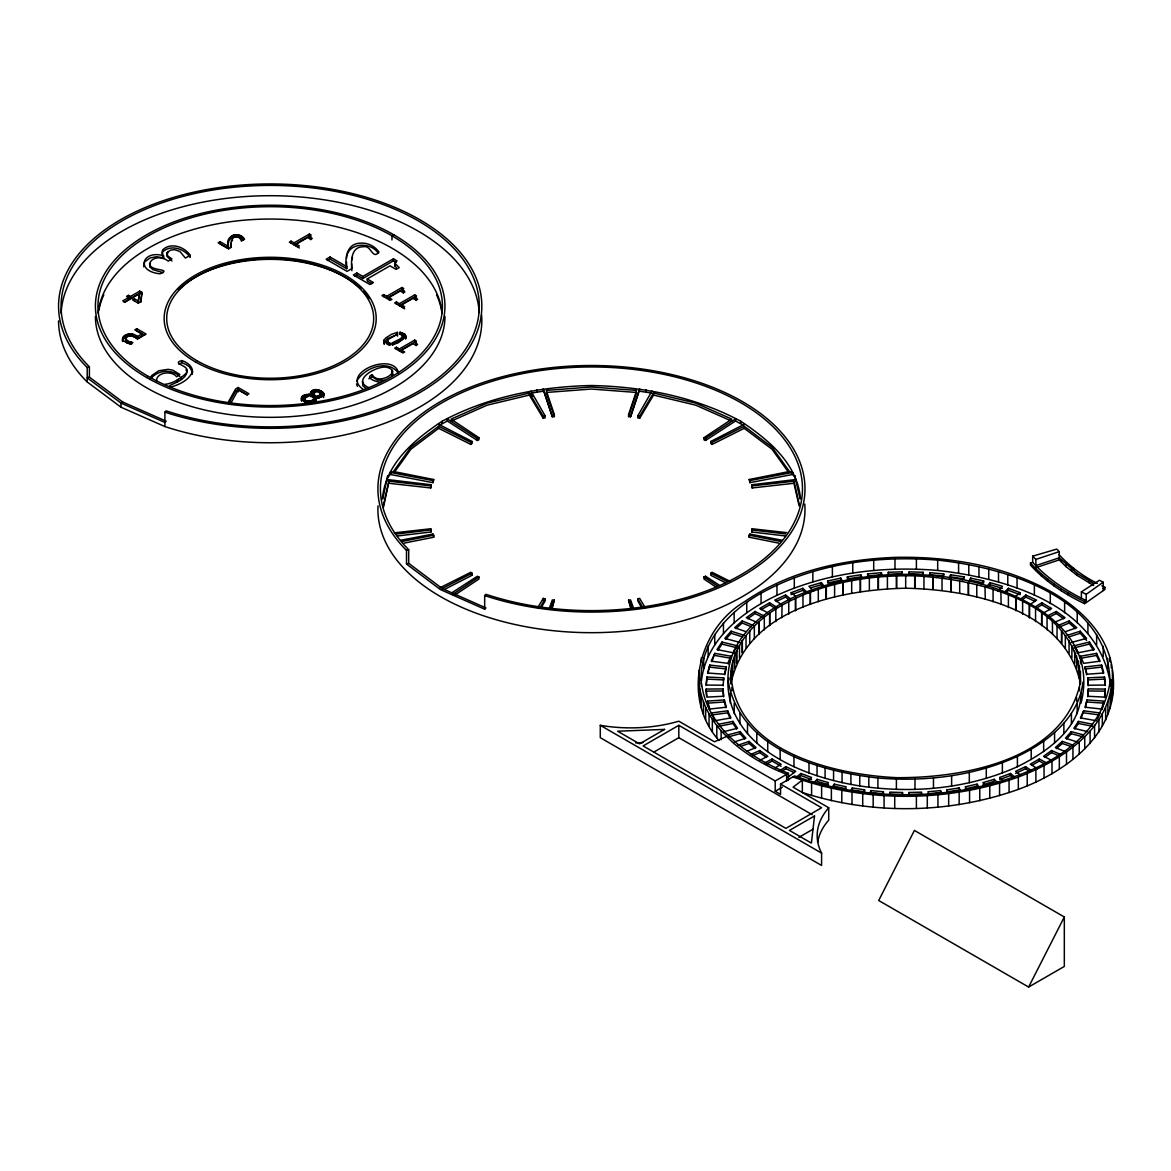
<?xml version="1.0" encoding="UTF-8"?>
<svg xmlns="http://www.w3.org/2000/svg" width="1171" height="1171" viewBox="0 0 1171 1171"><rect width="100%" height="100%" fill="white"/><g stroke="black" fill="none" stroke-linecap="round" stroke-linejoin="round"><path stroke-width="1.5" d="M718.979 740.496C681.361 698.604 697.784 629.237 744.712 601.601C788.522 571.331 842.447 559.416 894.981 557.381C949.022 556.21 1004.616 565.578 1052.173 592.292C1081.14 609.052 1108.82 635.59 1112.45 670.588C1122.389 734.144 1062.053 775.89 1009.065 792.504C942.509 814.065 868.882 814.065 802.34 792.504L802.34 780.135L792.826 776.973M228.316 246.203C224.378 235.488 239.572 230.599 244.563 239.235L242.148 240.641L238.108 236.805L233.702 237.318L231.287 240.699L230.994 247.476L228.608 248.852L218.143 242.807L220.089 241.68L228.433 246.496L228.433 248.559L220.089 243.744L220.089 241.68M402.941 335.682L400.848 338.536L392.285 342.957L392.285 345.021L402.561 339.063L402.941 335.682L399.823 333.881L399.926 332.271L404.873 334.262L405.869 338.112L405.59 335.14M386.84 340.761L388.933 342.986L388.933 345.05L386.825 343.454L387.206 340.073L397.569 334.101L397.408 332.33L391.626 334.247L385.845 337.877L384.088 340.029L384.176 343.996L384.088 340.029M902.402 795.782L902.504 792.518L889.77 792.138L889.77 794.201L902.504 794.582L902.504 792.518M909.077 575.107L909.164 571.843L923.085 572.268L923.085 574.332L909.164 573.907L909.164 571.843M230.921 247.125L231.287 242.763M192.205 374.369C194.225 367.372 187.741 362.395 181.827 360.566C169.766 363.991 193.874 365.747 185.369 373.988C179.69 379.111 172.547 383.576 164.76 384.366M706.86 677.028L706.86 679.078L723.693 679.941L723.693 677.877L706.86 677.028L706.128 685.05L723.034 685.225M706.274 685.503L706.86 679.078M723.166 685.811L723.693 677.877M730.924 671.393C732.49 750.845 832.976 774.646 896.664 777.661C963.484 778.13 1064.571 760.008 1080.467 681.976C1078.696 602.626 978.37 578.884 914.712 575.854C869.087 574.844 822.203 582.777 782.038 605.261C753.963 621.025 727.337 649.334 730.909 683.908C746.103 608.686 840.734 589.525 905.681 588.223C970.613 589.525 1065.098 608.657 1080.452 683.762M1088.342 688.899L1087.683 696.262L1104.516 697.111L1105.248 689.075L1088.342 688.899L1087.815 696.847M1104.663 697.565L1105.248 689.075M388.933 342.986L389.987 343.191L389.826 344.801L384.176 341.932M301.371 400.38L302.499 395.959L308.617 394.276L308.866 396.047L304.46 397.672L304.445 401.638C307.739 405.225 316.17 402.707 314.018 397.071L311.076 396.384L310.403 393.485C313.081 383.254 333.984 396.193 317.883 397.672L317.341 395.886L320.239 395.271L320.898 392.929C317.868 389.606 310.769 392.036 312.672 397.057L315.438 397.686L316.39 400.76L315.438 395.622L312.672 394.993L312.613 394.071M228.345 243.422C228.491 235.971 239.104 234.917 243.275 239.762M346.557 258.425C347.055 242.382 370.783 241.387 378.145 253.156M140.857 302.25L141.823 294.404L139.715 293.189L130.405 298.561L126.57 296.395L128.386 295.341L130.405 296.497L139.715 291.125L141.823 292.34L140.666 301.767L138.266 303.143L132.586 299.864L134.402 298.81L138.31 301.064L138.31 303.128L139.232 293.936L124.931 302.191L122.75 300.918L128.59 297.551L128.59 299.615L124.214 302.147M316.39 398.696L316.258 399.823C313.008 404.639 303.377 403.878 301.371 398.316M138.31 301.064L139.232 293.936M352.061 259.845L352.442 257.108M922.587 575.517L923.085 572.268M310.754 394.554L310.754 396.618L310.578 392.431M405.693 339.092L405.869 336.062M698.941 682.795L699.775 678.185M1109.932 686.382C1112.289 599.45 1008.465 567.554 937.678 560.133C877.43 555.2 814.445 563.573 761.062 593.273C727.82 611.789 696.877 645.675 701.444 686.382M701.444 680.893C706.113 639.922 742.063 611.73 776.973 595.307C827.019 572.575 883.227 565.871 937.678 570.438C1005.333 578.05 1095.793 603.943 1109.932 680.893M728.406 681.698L729.05 678.141M728.406 682.122C740.716 748.928 819.115 771.367 877.913 777.998C925.178 781.965 973.965 776.139 1017.409 756.407C1047.723 742.151 1078.915 717.677 1082.97 682.122M1081.023 703.098C1100.535 625.958 1013.691 586.744 951.642 577.757C898.699 570.057 843.032 574.946 793.967 597.108C763.653 611.364 732.461 635.838 728.406 671.393C720.092 747.303 807.419 779.71 868.823 787.175C918.913 793.265 971.169 787.571 1017.409 766.712C1046.332 752.397 1081.023 728.494 1081.023 692.793M1109.932 682.942C1098.047 752.206 1019.663 780.603 958.625 790.82C903.866 798.9 846.867 794.816 794.67 775.905L780.545 784.058L780.545 794.362L775.202 791.274L775.202 780.969L678.814 725.317L643.113 745.927L785.902 828.365L821.588 807.756L780.545 784.058M817.621 842.403A106.429 61.448 0 0 1 828.731 820.124L828.731 807.756L793.074 787.175L802.34 780.135C872 802.706 949.344 801.608 1018.331 777.046C1060.472 760.93 1109.962 729.548 1111.865 679.722M383.912 343.074L387.425 338.741L397.408 334.394L397.408 332.33M882.729 794.977L883.417 791.757L870.829 790.601L869.746 793.792M929.32 575.927L930.008 572.692L943.767 573.951L943.767 576.015L930.008 574.756L930.008 572.692M382.419 498.626C385.537 463.482 414.783 439.388 442.228 421.179C488.087 396.603 539.787 386.65 591.443 385.508C643.113 386.65 694.798 396.603 740.658 421.179C768.117 439.388 797.363 463.482 800.481 498.626M382.815 498.948L387.616 475.807M383.371 505.594L388.933 481.222L430.752 485.892L431.016 484.75L386.781 479.481L386.781 481.53M383.371 507.658L388.933 481.222M388.933 483.286L430.752 487.956L431.016 484.75M785.492 535.981L751.884 531.985L751.884 529.921L752.148 528.765L786.692 532.629M751.884 531.985L752.148 528.765M122.75 337.702L122.648 341.478C120.862 333.428 132.982 331.964 137.417 336.575L137.417 338.624L141.925 336.018L141.925 333.969L134.811 329.856L136.817 328.7L146.126 334.086L137.373 339.122C134.519 335.799 127.961 333.984 125.575 338.741L125.897 341.903L128.371 343.469L128.371 341.405L125.575 338.741M122.545 340.615C124.668 334.789 133.289 334.965 137.417 338.624M317.341 395.886L317.341 397.95L320.239 397.335L321.293 393.749M186.848 372.788C184.462 379.916 175.899 382.478 169.766 385.522M709.758 665.084L707.577 673.018L724.366 674.218L726.357 666.943L709.758 665.084L708.016 673.501M724.761 674.818L726.357 666.943M1087.01 699.921L1085.019 707.196L1101.618 709.055L1103.785 701.107L1087.01 699.921L1085.415 707.796M1102.043 709.524L1103.785 703.171L1087.01 701.985M314.15 397.95C312.95 401.682 307.051 402.268 304.445 399.589L304.094 398.623M362.468 381.102L362.805 385.713L366.055 388.45M551.424 608.73L554.322 600.108L552.317 599.962L549.287 608.466M552.009 609.066L554.322 600.108M630.569 416.774L639.703 389.167L630.569 416.774L628.578 416.613L628.578 414.549L636.673 390.411L591.443 386.972L546.213 390.411L554.322 414.549L554.322 416.613L552.317 416.774L543.198 389.167L552.317 416.774M628.578 416.613L636.673 392.475L591.443 389.035L546.213 392.475L554.322 416.613M942.699 577.142L943.767 573.951M310.139 236.293L310.886 239.572L310.139 236.293L311.149 235.064L309.378 234.039L294.082 242.865L291.081 241.138L289.339 242.134L299.352 247.974M310.271 235.898L310.198 238.738M396.442 267.764L395.081 266.11L394.949 263.285L396.969 260.826L393.441 258.776L362.849 276.444L356.833 272.96L353.364 274.965L369.919 284.524L373.388 282.518L367.226 278.961L367.226 281.025L371.836 283.689M395.227 264.544L395.081 266.11M388.86 297.58L391.934 299.366L390.192 300.361L381.922 295.59L383.664 294.58L386.664 296.322L401.96 287.495L403.732 288.505L402.78 290.13L404.859 291.901L403.307 292.794L400.233 291.023L388.86 297.58L388.86 299.644M404.668 308.778L394.671 302.938L396.398 301.942L399.413 303.684L414.71 294.843L416.466 295.868L415.529 297.493L417.593 299.249L416.042 300.157L412.968 298.371L401.594 304.943L401.594 307.007M401.594 350.202L404.668 351.973L402.941 352.983L394.671 348.197L396.398 347.202L399.413 348.943L414.71 340.102L416.466 341.127L415.529 342.752L417.593 344.523L416.042 345.416L412.968 343.63L401.594 350.202L401.594 352.266M550.502 607.134L552.317 602.026M380.751 382.185C377.033 382.273 363.918 377.648 372.29 374.705C378.043 386.196 403.907 370.812 386.079 367.167C376.359 365.82 351.08 380.282 368.806 387.63M391.612 376.418L392.783 371.192M312.613 396.135L313.491 394.729M304.094 400.687L305.558 398.843M150.415 263.49L149.786 266.681L152.83 269.623L163.018 272.667M863.334 793.001L864.593 789.825L852.268 787.937L850.629 791.04M949.3 577.962L950.574 574.785L964.026 576.864L964.026 578.928L950.574 576.849L950.574 574.785M171.961 260.987L166.911 256.376L167.263 252.453L170.542 250.14L174.669 249.672L179.866 251.458L185.413 258.074L190.214 255.307C184.637 246.905 171.054 242.134 162.93 249.613L162.022 251.736L163.75 257.898L156.694 256.712L150.254 257.883L144.604 261.865L143.696 266.842M166.882 255.424L168.038 251.589M162.022 253.8L162.93 251.677C171.054 244.197 184.637 248.955 190.214 257.357L190.214 255.307M356.687 381.307C363.713 368.118 387.967 358.589 398.213 372.934M714.808 653.374L711.207 661.147L727.689 663.342L730.982 656.228L714.808 653.374L711.924 661.644M728.347 663.972L730.323 659.712M1097.286 719.199L1100.169 712.993L1083.687 710.797L1080.394 717.896L1096.554 720.75M1081.053 718.54L1083.687 710.797M192.205 372.319C188.355 380.619 178.885 384.835 170.483 387.089M301.459 399.531L303.45 397.364L308.617 396.34L308.617 394.276M126.102 339.751L125.619 341.376M1028.621 987.051L1064.322 916.981L914.405 830.429L878.704 900.499L1028.621 987.051L1064.322 966.441L1064.322 916.981M962.386 579.982L964.026 576.864M238.196 389.826L230.994 402.956L228.565 401.551L235.649 388.977L238.196 387.513L248.969 393.734L246.964 394.89L238.196 389.826L238.196 391.875M228.565 403.614L235.649 391.041L238.196 389.577L247.418 394.905M743.263 425.205L735.564 420.989L705.542 440.472L703.947 439.769L703.947 437.705L731.875 419.13L695.691 403.102L653.535 393.017L653.535 395.081L639.644 418.325L637.785 417.886L637.785 415.822L651.998 391.07M540.665 606.578L545.115 598.849L543.256 598.396L537.694 607.705M541.558 607.09L545.115 600.899L545.115 598.849M844.379 789.869L846.209 786.795L834.308 784.16L831.483 788.01M968.827 581.197L970.657 578.108L983.655 580.992L983.655 583.056L970.657 580.172L970.657 578.108M639.644 418.325L639.644 416.261L653.535 393.017M405.693 337.028L398.125 342.84L392.344 344.757L392.285 342.957M310.578 394.495L315.409 391.846L315.409 389.782M721.965 642.045L716.974 649.554L732.958 652.73L737.525 645.85L721.965 642.045L721.965 644.094L717.969 650.11M1092.631 724.234L1078.418 721.409L1073.851 728.274L1087.683 731.67M1074.758 728.962L1078.418 723.458L1078.418 721.409M387.616 477.856L392.139 471.547M394.481 472.118L410.904 449.21L438.671 428.323L438.671 426.259L470.844 442.375L470.844 444.438L438.671 428.323M432.948 480.578L390.075 472.381L390.075 474.431L432.948 482.642L433.709 479.51L393.441 471.489L410.904 447.146L438.671 426.259M432.948 482.642L433.709 479.51M778.949 543.154L749.177 537.226L749.177 535.162L749.952 534.078L782.096 540.241M749.177 537.226L749.952 534.078M231.77 241.314L232.531 240.26M980.83 584.841L983.655 580.992M825.423 786.444L828.483 782.652L817.124 779.315L813.611 782.975M986.963 586.422L990.022 582.631L1002.435 586.276L997.765 591.15M987.987 587.213L990.022 584.695L990.022 582.631M744.258 635.399L731.114 631.198L724.79 638.371L740.116 642.484M725.844 639.234L731.114 633.262L731.114 631.198M1083.175 734.846L1071.26 731.641L1065.464 738.198L1076.969 741.887M1066.62 738.945L1071.26 733.705L1071.26 731.641M151.835 377.545C158.817 369.846 172.444 369.07 179.866 376.55M164.906 426.551L164.906 412.133L166.15 410.86A209.111 120.73 0 0 0 476.231 326.753A209.111 120.73 0 0 0 233.278 187.301A209.111 120.73 0 0 0 89.391 366.801L87.21 367.533L87.21 381.966L120.979 407.215L164.906 426.551A211.629 122.194 0 0 0 380.473 424.839A211.629 122.194 0 0 0 481.588 314.911M484.677 609.183L484.677 595.556L485.936 594.297A211.014 121.828 0 0 0 799.266 509.941A211.014 121.828 0 0 0 554.805 368.806A211.014 121.828 0 0 0 408.694 549.697L406.513 550.429L406.513 564.056L440.457 589.599L484.677 609.183L485.936 607.925L442.228 588.559L408.694 563.339L408.694 549.697M807.873 781.057L811.605 777.471L800.905 773.46L796.748 776.9M1004.747 591.882L1008.465 588.296L1020.161 592.672L1020.161 594.722L1008.465 590.345L1005.977 592.746M310.271 237.947L311.149 237.128L309.378 236.103L294.082 244.929L294.082 242.865M752.953 625.329L742.194 620.967L734.598 627.715L745.868 631.623M735.871 628.651L742.194 623.031L742.194 620.967M1073.558 745.298L1062.273 741.389L1055.334 747.566L1064.571 751.299M1056.491 748.591L1062.273 743.453L1062.273 741.389M1016.004 596.098L1020.161 592.672M798.139 777.807L800.905 775.524L800.905 773.46M788.112 777.149L795.738 771.294L785.829 766.668L778.905 771.265M1020.717 598.937L1025.811 595.029L1036.628 600.094L1029.704 604.704M1021.99 600.02L1025.811 597.093L1025.811 595.029M439.623 425.205L447.322 420.989L477.344 440.472L478.939 439.769L478.939 437.705L451.025 419.13L487.209 403.102L529.365 393.017L543.256 416.261L543.256 418.325L545.115 417.886L545.115 415.822L530.902 391.07M470.844 442.375L472.074 441.452L438.32 424.122M470.844 444.438L472.074 443.516L472.074 441.452M725.288 582.69L710.826 575.268L710.826 573.205L712.056 572.282L729.738 581.153M764.619 616.268L755.046 611.467L746.278 617.717L756.788 622.284M747.742 618.742L755.046 613.531L755.046 611.467M1084.522 603.65L1084.522 601.601L1086.205 600.518C1066.283 591.062 1047.591 578.708 1032.676 562.343L1030.48 563.075L1030.48 565.139C1045.557 581.621 1064.439 594.092 1084.522 603.65L1086.205 602.582L1086.205 594.341L1103.184 582.221L1099.437 580.274L1081.389 591.838L1081.389 598.03M1086.205 602.582L1104.97 589.437L1104.97 587.374L1101.926 585.793M1060.589 754.461L1051.587 750.538L1043.566 756.261L1051.543 760.272M1044.898 757.374L1051.587 752.602L1051.587 750.538M452.489 594.561L478.939 576.966L477.344 576.249L451.83 592.819M455.431 594.663L478.939 579.03L478.939 576.966M781.672 771.484L785.829 768.732L785.829 766.668M703.947 437.705L705.542 438.408L735.564 418.925L735.564 420.989M775.334 767.781L781.101 764.209L772.084 758.998L764.356 763.155M1034.608 607.251L1041.809 602.787L1051.66 608.481L1043.932 612.638M1036.042 608.422L1041.809 604.851L1041.809 602.787M166.882 253.36L168.024 256.229L171.961 258.923L168.17 261.104C162.93 256.654 152.332 256.054 149.595 263.519C149.259 271.731 173.132 268.291 159.988 273.824C134.606 271.13 142.716 249.321 163.75 255.834M296.278 246.203L296.278 244.139L307.651 237.567L310.725 239.338L312.276 238.445L310.886 237.508M137.417 336.575L141.925 333.969M297.624 246.905L299.352 245.91L296.278 244.139M327.456 260.562L330.046 259.069L346.733 268.701L346.733 266.637L330.046 257.005L326.153 259.259L347.099 271.35L351.871 268.598L351.71 263.768M393.763 234.786L391.978 235.81L391.978 239.938M178.929 364.298L181.827 362.615L186.16 364.576L189.409 366.86L192.381 371.836M122.75 402.048L89.391 377.106L87.21 377.838L120.964 403.087L164.906 422.438L166.15 421.165L122.75 402.048L120.964 403.087L120.979 407.215M354.52 276.356L356.833 275.024L362.849 278.508L393.441 260.84L395.798 262.202M367.226 278.961L389.972 265.832L396.135 269.389L399.223 267.603L394.949 263.285M403.468 290.95L403.468 293.013L402.722 291.799L403.732 290.569L401.96 289.559L386.664 298.385L386.664 296.322M416.203 298.312L416.203 300.376L415.456 299.161L416.466 297.932L414.71 296.907L399.413 305.733L399.413 303.684M402.941 307.724L404.668 306.714L401.594 304.943M416.203 343.571L416.203 345.635L415.456 344.42L416.466 343.191L414.71 342.166L399.413 350.993L399.413 348.943M368.894 378.731L372.29 376.769L372.29 374.705M776.768 607.251L769.567 602.787L759.716 608.481L767.444 612.638M761.121 609.725L769.567 604.851L769.567 602.787M653.974 752.031L678.814 737.686L812.176 814.694M1103.184 588.413L1104.97 587.374M775.202 780.969L788.434 773.328L788.434 780.193M775.202 791.274L782.345 787.146M798.856 837.367L812.967 829.229M1047.02 763.155L1039.292 758.998L1030.275 764.209L1037.491 768.659M1031.783 765.395L1039.292 761.062L1045.483 764.385M765.893 764.385L772.084 761.062L781.101 766.258M712.056 444.438L712.056 442.375L744.214 426.259L744.214 428.323L712.056 444.438L710.826 443.516L710.826 441.452L744.566 424.122M441.54 588.881L472.074 573.205L470.844 572.282L440.281 587.608M444.76 589.306L472.074 575.268L472.074 573.205M759.833 760.272L767.81 756.261L759.789 750.538L750.787 754.461M1046.757 616.268L1056.315 611.467L1065.083 617.717L1054.588 622.284M1048.352 617.527L1056.315 613.531L1063.634 618.742M786.634 781.233L786.634 774.368L775.29 769.61A207.047 119.53 0 0 1 731.977 741.799L726.635 736.442L714.471 741.785L678.814 721.204A106.429 61.448 0 0 1 600.284 725.317L600.284 737.686L821.588 865.457L821.588 853.103A106.429 61.448 0 0 1 828.731 807.756M790.659 598.937L785.565 595.029L774.748 600.094L781.672 604.704M776.285 601.44L785.565 597.093L789.386 600.02M1031.08 770.357L1025.547 766.668L1015.623 771.294L1020.717 775.202M1015.623 773.358L1025.547 768.732L1029.704 771.484M451.025 421.194L487.209 405.151L529.365 395.081L543.256 418.325M447.322 420.989L447.322 418.925L477.344 438.408L478.939 437.705M715.715 586.847L703.947 579.03L703.947 576.966L705.542 576.249L719.053 585.017M752.28 755.866L759.789 752.602L766.478 757.374M746.805 751.299L756.042 747.566L749.089 741.389L737.818 745.298M1058.408 625.329L1069.182 620.967L1076.778 627.715L1065.493 631.623M1059.945 626.763L1069.182 623.031L1075.505 628.651M791.201 594.736L791.201 592.672L802.882 588.296L807.858 593.068M792.869 594.107L802.882 590.345L805.37 592.746M1013.237 777.807L1010.471 775.524L999.771 779.535L999.771 777.471L1010.471 773.46L1014.628 776.885M741.038 746.249L749.089 743.453L754.885 748.591M406.513 564.056L408.694 563.339M1059.257 551.629L1056.74 549.097L1032.676 556.166L1035.896 559.401L1059.257 551.629L1059.257 559.87L1066.02 566.632L1076.939 575.312L1093.685 585.529M1035.896 565.578L1059.257 557.806L1076.939 573.263L1093.685 583.465M1037.565 567.086L1059.257 559.87M734.407 741.887L745.898 738.198L740.116 731.641L728.201 734.846M1067.118 635.399L1080.248 631.198L1086.586 638.371L1071.26 642.484M1068.757 636.936L1080.248 633.262L1086.586 640.42M824.399 586.422L821.339 582.631L808.927 586.276L813.611 591.165M810.478 587.886L821.339 584.695L823.374 587.213M997.765 782.975L994.252 779.315L982.893 782.652L985.953 786.444M982.893 784.716L994.252 781.379L994.252 779.315M728.201 736.91L740.116 733.705L744.741 738.945M723.693 731.67L737.525 728.274L732.958 721.409L718.745 724.234M1073.851 645.85L1089.411 642.045L1094.402 649.554L1078.418 652.73L1074.758 647.226M1073.851 647.914L1089.411 644.094L1093.407 650.11M543.198 391.231L530.902 393.134L532.673 396.222M543.256 416.261L545.115 415.822M641.327 607.09L637.785 600.899L637.785 598.849L639.644 598.396L645.206 607.705M840.705 578.108L840.705 580.172L827.692 583.056L827.692 580.992L840.705 578.108L842.535 581.182M979.893 788.01L977.068 784.16L965.167 786.795L966.997 789.869M965.167 788.859L977.068 786.209L977.068 784.16M402.195 541.441L433.709 535.162L433.709 537.226L403.951 543.154M749.177 479.51L749.952 480.578L792.826 472.381L792.826 474.431L749.952 482.642L749.177 479.51L789.444 471.489L771.996 447.146L744.214 426.259M718.745 726.283L732.958 723.458L736.603 728.962M400.789 540.241L432.948 534.078L433.709 535.162M714.808 720.75L730.982 717.896L727.689 710.797L711.207 712.993L714.09 719.199M1080.394 656.228L1096.554 653.374L1100.169 661.147L1083.687 663.342L1080.394 656.228L1080.394 658.292L1096.554 655.438L1099.437 661.644M384.586 380.326L377.501 380.092L372.29 376.769M860.787 574.785L860.787 576.849L847.336 578.928L847.336 576.864L860.787 574.785L862.061 577.962M959.093 787.937L959.093 789.986L946.783 791.903L946.783 789.84L959.093 787.937L960.747 791.04M711.207 715.042L727.689 712.846L730.323 718.54M799.12 505.916L793.967 483.286L752.148 487.956L751.884 486.799L751.884 484.75L796.119 479.481L796.119 481.53M395.622 534.137L431.016 529.921L430.752 528.765L394.378 532.834M397.393 535.981L431.016 531.985L431.016 529.921M751.884 484.75L752.148 485.892L793.967 481.222L799.12 503.852M1085.019 666.943L1101.618 665.084L1103.785 673.018L1087.01 674.218L1085.019 666.943L1086.615 674.818M1085.019 669.007L1101.618 667.133L1103.36 673.501M881.368 572.692L881.368 574.756L867.609 576.015L867.609 573.951L881.368 572.692L882.056 575.927M941.616 793.792L940.547 790.601L927.944 791.757L928.632 794.977M927.944 793.821L940.547 792.665L940.547 790.601M552.317 414.71L554.322 414.549M630.891 609.066L628.578 600.108L630.569 599.962L633.613 608.466M707.577 701.107L724.366 699.921L726.357 707.196L709.758 709.055L707.577 701.107L707.577 703.171L724.366 701.985L725.961 707.796M1087.683 677.877L1104.516 677.028L1105.248 685.05L1088.342 685.225L1087.683 677.877L1088.21 685.811M1087.683 679.941L1104.516 679.078L1104.516 677.028M635.692 742.882L642.923 742.604M902.197 571.843L902.197 573.907L888.291 574.332L888.291 572.268L902.197 571.843L902.299 575.107M908.872 792.518L921.606 792.138L921.606 794.201L908.872 794.582L908.872 792.518L908.974 795.782M706.128 689.075L723.034 688.899L723.693 696.262L706.86 697.111L706.128 689.075L706.567 695.955M706.128 691.139L723.034 690.963L723.561 696.847M1088.342 690.963L1105.248 691.139M639.703 391.231L651.998 393.134M628.578 414.549L630.569 414.71M709.758 667.133L726.357 669.007M751.884 529.921L785.492 533.932M1083.687 712.846L1098.515 714.822M128.371 341.405L132.865 342.532L130.464 343.923L127.712 343.147L123.906 341.127L122.545 338.551M714.808 655.438L730.982 658.292L730.982 656.228M749.177 535.162L780.691 541.441M1078.418 723.458L1092.631 726.283M846.209 788.844L834.308 786.209L834.308 784.16M323.781 393.295L323.781 395.344L317.956 391.948L317.956 389.884M653.535 395.081L695.691 405.151L731.875 421.194M637.785 415.822L639.644 416.261M721.965 644.094L737.525 647.914M405.59 337.189L400.731 334.408L400.731 332.344M1071.26 733.705L1083.175 736.91M990.022 584.695L1002.435 588.34M828.483 784.716L817.124 781.379L817.124 779.315M731.114 633.262L742.619 636.936M1062.273 743.453L1070.323 746.249M800.905 775.524L811.605 779.535M742.194 623.031L751.416 626.763M788.434 773.328C749.059 757.666 706.991 728.274 701.444 682.942M1051.587 752.602L1059.082 755.866M1025.811 597.093L1035.091 601.44M785.829 768.732L794.084 772.597M755.046 613.531L763.024 617.527M710.826 573.205L726.898 581.46M1097.344 583.421C1083.014 576.205 1069.928 566.486 1059.038 554.688M1081.389 591.838L1086.205 594.341M1030.48 563.075C1045.557 579.557 1064.439 592.028 1084.522 601.601M1041.809 604.851L1050.255 609.725M144.575 335.243L136.817 330.764L136.817 328.7M600.284 725.317L821.588 853.103M769.567 604.851L775.334 608.422M703.947 576.966L717.179 585.763M362.747 389.006C340.337 373.3 392.827 351.344 398.447 372.554M744.214 428.323L771.996 449.21L788.42 472.118M710.826 441.452L712.056 442.375M470.844 574.346L472.074 575.268M319.932 394.232L321.293 395.813M791.201 592.672L795.358 596.098M999.771 777.471L1003.503 781.057M698.926 682.942C701.195 703.449 711.88 722.287 726.635 736.442M391.553 371.383L392.812 374.281M827.692 580.992L830.532 584.841M790.747 471.547L795.27 477.856L800.086 498.948M433.709 537.226L432.948 534.078M637.785 598.849L642.22 606.578M847.336 576.864L848.975 579.982M185.969 369.816L186.687 371.266M156.577 381.307C155.655 372.451 171.771 370.08 176.631 376.769L179.866 374.486L172.869 370.197L168.156 369.319L158.758 370.753L151.835 375.481A15.267 8.812 0 0 0 150.474 378.965M946.783 789.84L948.056 793.001M630.569 602.026L632.399 607.134M356.511 383.898L357.36 386.342M867.609 573.951L868.677 577.142M628.578 600.108L631.462 608.73M708.016 704.766L709.319 709.524M431.016 531.985L430.752 528.765M888.291 572.268L888.789 575.517M314.018 399.121L314.15 400.014M397.408 334.394L397.569 336.165M1104.516 679.078L1105.102 685.503M346.499 261.923L346.733 266.637M346.733 268.701C344.479 258.323 346.792 243.758 359.834 243.187C367.24 242.368 374.808 245.983 378.994 252.116C372.173 260.24 371.456 244.549 363.215 246.774C350.671 246.627 351.007 261.777 351.871 270.662M228.316 244.139L228.433 248.559M1112.421 670.427L1112.435 695.457M1111.323 664.279L1111.323 667.821M1111.308 689.236L1111.308 701.605M1110.196 658.131L1110.196 661.674M1110.137 657.985L1110.137 661.527M1110.152 695.53L1110.152 707.899M1107.912 701.575L1107.912 713.944M1107.693 658.292L1107.693 668.597M1105.644 707.767L1105.644 720.136M1103.184 582.221L1103.184 590.462M1103.243 646.202L1103.243 656.507M1102.321 713.651L1102.321 726.02M1101.618 665.084L1101.618 667.133M1098.925 719.667L1098.925 732.036M1096.627 634.448L1096.627 644.753M1096.554 653.374L1096.554 655.438M1094.563 725.317L1094.563 737.671M1090.099 731.099L1090.099 743.468M1089.381 581.226L1089.381 583.29M1089.411 642.045L1089.411 644.094M1087.918 623.148L1087.918 633.452M1084.741 736.442L1084.741 748.811M1081.023 660.722L1081.023 664.162M1080.452 671.393L1080.467 683.908M1080.248 631.198L1080.248 633.262M1079.486 666.211L1079.486 678.58M1079.486 687.304L1079.486 690.846M1079.252 741.931L1079.252 754.3M1078.52 660.883L1078.564 673.398M1077.218 612.448L1077.218 622.752M1077.159 650.227L1077.159 653.667M1077.159 703.288L1077.159 713.593M1076.939 573.263L1076.939 575.312M1076.632 655.789L1076.632 668.143M1076.632 697.74L1076.632 701.268M1074.7 650.534L1074.758 663.049M1073.529 568.067L1073.529 570.131M1072.943 746.922L1072.943 759.291M1071.889 645.587L1071.889 657.941M1071.48 568.916L1071.48 570.98M1071.421 713.49L1071.421 723.795M1069.182 620.967L1069.182 623.031M1069.021 640.478L1069.123 652.994M1068.42 593.214L1068.42 595.278M1066.503 752.045L1066.503 764.414M1066.02 564.583L1066.02 566.632M1065.332 635.721L1065.332 648.09M1064.629 602.45L1064.629 612.755M1063.868 723.297L1063.868 733.602M1061.673 630.964L1061.673 643.318M1061.555 630.818L1061.555 643.186M1061.38 559.928L1061.38 561.992M1061.248 588.632L1061.248 590.696M1059.331 756.627L1059.331 768.996M1057.032 626.309L1057.032 638.678M1056.315 611.467L1056.315 613.531M1054.573 732.578L1054.573 742.882M1053.929 583.919L1053.929 585.983M1052.392 621.669L1052.539 634.155M1051.997 761.34L1051.997 773.709M1050.299 593.273L1050.299 603.577M1047.621 578.913L1047.621 580.977M1047.064 617.454L1047.064 629.822M1044.034 765.468L1044.034 777.837M1043.654 741.258L1043.654 751.562M1041.78 613.238L1041.78 625.607M1041.605 613.121L1041.605 625.475M1041.195 573.775L1041.195 575.839M1039.292 758.998L1039.292 761.062M1035.896 559.401L1035.896 567.642M1035.837 568.433L1035.837 570.497M1035.881 769.698L1035.881 782.067M1035.559 609.242L1035.559 621.611M1034.388 585.002L1034.388 595.307M1032.676 556.166L1032.676 562.343M1031.212 749.235L1031.212 759.54M1029.529 605.363L1029.529 617.732M1029.338 605.261L1029.338 617.629M1027.216 773.328L1027.216 785.697M1025.547 766.668L1025.547 768.732M1022.62 601.777L1022.62 614.146M1018.331 777.046L1018.331 789.415M1017.409 756.407L1017.409 766.712M1017.057 577.727L1017.057 588.032M1015.93 598.293L1015.93 610.647M1015.725 598.191L1015.725 610.559M1010.471 773.46L1010.471 775.524M1009.065 780.135L1009.065 792.504M1008.465 588.296L1008.465 590.345M1008.407 595.131L1008.407 607.5M1007.792 574.639L1007.792 584.944M1002.376 762.716L1002.376 773.021M1000.898 591.984L1001.117 604.426M999.566 783.297L999.566 795.665M998.512 571.55L998.512 581.855M993.067 589.379L993.067 601.748M989.773 785.814L989.773 798.168M988.748 569.033L988.748 579.338M986.289 768.088L986.289 778.393M985.016 586.7L985.265 599.142M979.761 788.376L979.761 800.744M978.956 566.53L978.956 576.835M976.775 584.592L976.775 596.947M969.573 790.279L969.573 802.647M969.31 772.45L969.31 782.755M968.783 564.612L968.783 574.917M968.534 582.47L968.534 594.824M968.285 582.411L968.285 594.78M959.693 580.801L959.693 593.17M959.151 792.24L959.151 804.609M958.595 562.709L958.595 573.014M951.628 775.758L951.628 786.063M951.115 579.191L951.115 591.56M950.852 579.147L950.852 591.516M948.671 793.514L948.671 805.882M942.026 578.064L942.026 590.433M937.942 794.831L937.942 807.2M937.678 560.133L937.678 570.438M933.463 777.998L933.463 788.303M933.199 576.981L933.199 589.35M932.936 576.952L932.936 589.32M927.3 795.475L927.3 807.844M923.948 576.41L923.948 588.779M916.395 558.845L916.395 569.15M916.395 796.134L916.395 808.502M914.975 575.869L914.975 588.223M914.975 779.11L914.975 789.415M914.712 575.854L914.712 588.223M905.681 575.869L905.681 588.223M896.664 575.854L896.664 588.223M896.401 575.869L896.401 588.223M896.401 779.11L896.401 789.415M894.981 558.845L894.981 569.15M894.717 796.134L894.717 808.488M887.413 576.41L887.413 588.779M884.076 795.475L884.076 807.844M883.417 791.757L883.417 793.821L870.829 792.665L870.829 790.601M878.44 576.952L878.44 589.32M878.177 576.981L878.177 589.35M877.913 777.998L877.913 788.303M873.698 560.133L873.698 570.438M873.171 794.816L873.171 807.17M869.35 578.064L869.35 590.433M868.823 776.871L868.823 787.175M864.593 789.825L864.593 791.889L852.268 789.986L852.268 787.937M862.72 793.514L862.72 805.882M860.524 579.147L860.524 591.516M860.261 579.191L860.261 591.545M859.734 775.758L859.734 786.063M852.751 562.709L852.751 573.014M851.99 792.196L851.99 804.565M851.683 580.801L851.683 593.17M850.907 774.104L850.907 784.409M843.091 582.411L843.091 594.766M842.842 582.455L842.842 594.824M842.066 772.45L842.066 782.755M841.817 790.279L841.817 802.647M834.601 584.592L834.601 596.947M833.576 770.255L833.576 780.559M832.391 566.53L832.391 576.835M831.381 788.332L831.381 800.701M826.345 586.7L826.345 599.069M826.111 586.773L826.111 599.128M825.087 768.088L825.087 778.393M821.618 785.8L821.618 798.168M821.339 582.631L821.339 584.695M818.309 589.379L818.309 601.748M817.051 765.395L817.051 775.7M812.835 571.55L812.835 581.855M811.591 783.238L811.591 795.607M810.478 591.984L810.478 604.353M810.259 592.058L810.259 604.426M809 762.716L809 773.021M802.882 588.296L802.882 590.345M802.969 595.131L802.969 607.5M795.651 598.191L795.651 610.559M795.27 475.807L795.27 477.856M795.446 598.293L795.446 610.647M794.304 577.727L794.304 588.032M793.967 481.222L793.967 483.286M793.967 756.407L793.967 766.712M788.742 601.777L788.742 614.146M785.565 595.029L785.565 597.093M782.038 605.261L781.847 617.732M780.149 749.235L780.149 759.54M776.973 585.002L776.973 595.307M775.817 609.242L775.817 621.611M772.084 758.998L772.084 761.062M769.757 613.121L769.757 625.475M769.596 613.238L769.596 625.607M767.722 741.258L767.722 751.562M764.297 617.454L764.297 629.822M761.062 593.273L761.062 603.577M759.789 750.538L759.789 752.602M758.984 621.669L758.984 634.038M758.837 621.801L758.837 634.155M756.803 732.578L756.803 742.882M754.344 626.309L754.344 638.678M752.148 485.892L752.148 487.956M749.952 480.578L749.952 482.642M749.821 630.818L749.689 643.318M749.089 741.389L749.089 743.453M747.508 723.297L747.508 733.602M746.747 602.45L746.747 612.755M746.029 635.721L746.029 648.09M742.355 640.478L742.355 652.847M742.253 640.625L742.253 652.994M740.658 421.179L740.658 423.243M740.116 731.641L740.116 733.705M739.955 713.49L739.955 723.795M739.487 645.587L739.487 657.941M736.676 650.534L736.676 662.903M736.603 650.681L736.603 663.049M734.744 655.789L734.744 668.143M734.158 612.448L734.158 622.752M734.202 650.227L734.202 653.667M734.202 703.288L734.202 713.593M732.856 660.883L732.812 673.398M732.958 721.409L732.958 723.458M731.89 666.211L731.89 678.58M731.89 687.304L731.89 690.846M730.338 692.793L730.338 703.098M727.689 710.797L727.689 712.846M724.366 699.921L724.366 701.985M723.458 623.148L723.458 633.452M723.034 688.899L723.034 690.963M721.146 730.967L721.146 739.794M716.813 725.317L716.813 737.671M714.749 634.448L714.749 644.753M712.349 719.521L712.349 731.89M709.055 713.651L709.055 726.02M708.133 646.202L708.133 656.507M705.542 438.408L705.542 440.472M705.542 576.249L705.542 578.313M705.659 707.621L705.659 719.989M703.683 658.292L703.683 668.597M703.449 701.575L703.449 713.944M701.209 657.985L701.195 661.674M701.18 695.384L701.18 707.752M700.068 689.236L700.068 701.605M698.941 670.427L698.926 695.311M678.814 725.317L678.814 737.686M646.07 389.65L646.07 391.714M543.256 598.396L543.256 600.46M536.83 389.65L536.83 391.714M529.365 393.017L529.365 395.081M477.344 438.408L477.344 440.472M442.228 421.179L442.228 423.243M430.752 485.892L430.752 487.956M415.588 296.702L415.529 299.542M415.588 341.961L415.529 344.801M414.71 294.843L414.71 296.907M414.71 340.102L414.71 342.166M404.873 334.262L404.873 336.326M403.717 333.442L403.717 335.492M402.853 289.339L402.78 292.194M402.926 336.311L402.926 338.375M402.59 335.082L402.561 339.063M402.268 332.754L402.268 334.818M401.96 287.495L401.96 289.559M401.873 337.746L401.873 339.795M399.926 332.271L399.926 334.335M396.398 301.942L396.398 304.006M396.398 347.202L396.398 349.265M393.441 258.776L393.441 260.84M393.588 342.547L393.588 344.611M392.373 370.226L392.373 372.29M392.431 373.286L392.431 375.349M389.987 343.191L389.987 345.255M387.879 339.356L387.879 341.42M387.938 342.547L387.938 344.611M387.177 341.991L387.177 344.04M386.825 341.39L386.825 343.454M383.664 294.58L383.664 296.644M362.849 276.444L362.849 278.508M356.833 272.96L356.833 275.024M330.046 257.005L330.046 259.069M323.65 395.52L323.65 397.569M323.313 392.563L323.313 394.612M322.581 391.861L322.581 393.924M321.601 391.202L321.601 393.266M321.074 394.554L321.074 396.618M320.898 392.929L320.898 394.993M320.43 390.616L320.43 392.666M320.239 395.271L320.239 397.335M319.346 395.652L319.346 397.716M319.215 390.177L319.215 392.241M318.41 395.857L318.41 397.92M316.682 389.767L316.682 391.817M315.965 397.525L315.965 399.589M315.438 395.622L315.438 397.686M314.384 392.051L314.384 394.115M314.531 395.447L314.531 397.511M314.252 389.958L314.252 392.022M314.018 397.071L313.93 400.848M313.169 390.28L313.169 392.344M313.316 399.574L313.316 401.638M312.891 393.324L312.672 397.057M312.335 400.292L312.335 402.356M312.174 390.748L312.174 392.812M311.208 391.495L311.208 393.558M310.696 400.965L310.696 403.029M310.403 393.485L310.403 395.535M309.803 401.141L309.803 403.205M309.378 234.039L309.378 236.103M308.866 401.214L308.866 403.278M307.929 401.185L307.929 403.248M307.065 401.053L307.065 403.117M306.758 394.261L306.758 396.325M306.26 400.804L306.26 402.868M305.529 400.453L305.529 402.517M305.06 394.598L305.06 396.647M304.46 397.672L304.445 401.638M303.45 395.3L303.45 397.364M302.499 395.959L302.499 398.023M301.84 396.691L301.84 398.74M301.459 397.467L301.576 401.229M291.081 241.138L291.081 243.202M242.309 236.849L242.309 238.913M241.226 236.132L241.226 238.196M241.314 239.074L241.314 241.138M240.026 235.532L240.026 237.596M238.796 235.093L238.796 237.157M238.196 387.513L238.196 389.577M237.537 234.829L237.537 236.879M236.249 234.712L236.249 236.776M234.976 234.771L234.976 236.835M233.761 234.99L233.761 237.054M232.605 235.371L232.605 237.435M231.492 235.913L231.492 237.976M181.827 360.566L181.827 362.615M181.446 377.413L181.446 379.477M178.212 379.287L178.212 381.351M177.304 379.887L177.304 381.951M167.263 252.453L167.263 254.517M163.428 256.025L163.428 258.088M149.786 264.617L149.786 266.681M141.823 292.34L141.823 294.404M139.715 291.125L139.715 293.189M136.67 336.062L136.67 338.126M135.968 335.623L135.968 337.687M134.402 298.81L134.402 300.874M133.553 334.482L133.553 336.545M132.352 334.159L132.352 336.223M131.518 342.269L131.518 344.318L129.966 343.967L129.966 341.903M130.976 333.969L130.976 336.033M130.405 296.497L130.405 298.561M129.513 333.955L129.513 336.018M128.386 295.341L128.386 297.405M128.093 334.145L128.093 336.209M126.98 340.761L126.98 342.825M126.644 334.584L126.644 336.648M125.897 339.853L125.897 341.903M125.136 335.33L125.136 337.38M124.053 336.062L124.053 338.126M123.248 336.867L123.248 338.931M89.391 366.801L89.391 377.106M804.784 504.057A213.546 123.292 0 0 1 592.994 632.677A213.546 123.292 0 0 1 377.999 505.843M406.513 550.429A213.546 123.292 0 0 1 554.366 367.372A213.546 123.292 0 0 1 801.74 510.19A213.546 123.292 0 0 1 484.677 595.556M87.21 367.533A211.629 122.194 0 0 1 232.824 185.867A211.629 122.194 0 0 1 478.719 327.002A211.629 122.194 0 0 1 164.906 412.133M61.141 313.301A209.111 120.73 0 0 1 269.579 195.703A209.111 120.73 0 0 1 479.188 312.598M444.951 316.433A174.757 100.896 0 0 1 270.194 417.33A174.757 100.896 0 0 1 95.422 316.433M98.174 313.33A172.239 99.447 0 0 1 270.179 219.05A172.239 99.447 0 0 1 442.184 313.316M178.373 289.954A106.005 61.199 0 0 1 360.829 288.813M363.332 291.345A106.005 61.199 0 0 1 369.158 298.634M87.21 381.966A211.629 122.194 0 0 1 58.55 320.913M98.891 310.183A172.239 99.447 0 0 1 103.809 294.829M436.549 294.814A172.239 99.447 0 0 1 441.774 311.91M814.533 815.953L811.386 843.076L789.459 830.429L814.533 815.953M664.601 729.401L639.542 743.878L617.629 731.216L664.601 729.401M148.395 376.447A172.239 99.447 0 0 0 436.563 331.861A172.239 99.447 0 0 0 225.608 210.077A172.239 99.447 0 0 0 148.395 376.447M197.006 360.741A103.487 59.75 0 0 0 370.153 333.955A103.487 59.75 0 0 0 243.407 260.782A103.487 59.75 0 0 0 197.006 360.741M146.609 377.486A174.757 100.896 0 0 0 438.993 332.242A174.757 100.896 0 0 0 224.949 208.672A174.757 100.896 0 0 0 146.609 377.486M195.22 361.78A106.005 61.199 0 0 0 372.583 334.335A106.005 61.199 0 0 0 242.748 259.377A106.005 61.199 0 0 0 195.22 361.78"/></g></svg>
